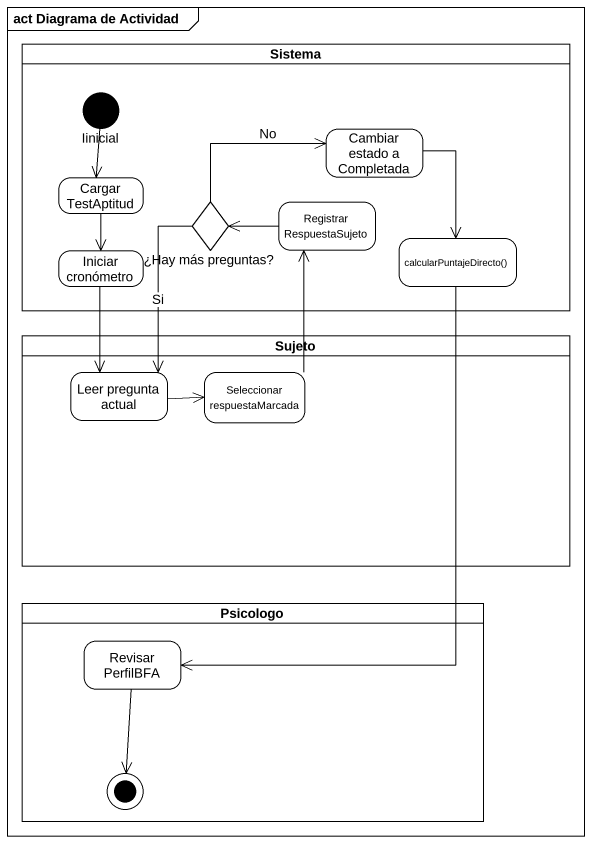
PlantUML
@startuml
mainframe act Diagrama de Actividad
hide empty description
state Sistema <<partition>> {
  state Iinicial <<start>>
  state "Cambiar estado a Completada" as Cambiar_estado_a_Completada
  state "Cargar TestAptitud" as Cargar_TestAptitud
  state "Iniciar cronómetro" as Iniciar_cronómetro
  state "¿Hay más preguntas?" as Hay_más_preguntas <<choice>>
  state "Registrar RespuestaSujeto" as Registrar_RespuestaSujeto
  state "calcularPuntajeDirecto()" as calcularPuntajeDirecto
}
state Sujeto <<partition>> {
  state "Leer pregunta actual" as Leer_pregunta_actual
  state "Seleccionar respuestaMarcada" as Seleccionar_respuestaMarcada
}
state Psicologo <<partition>> {
  state "Revisar PerfilBFA" as Revisar_PerfilBFA
  Revisar_PerfilBFA --> [*]
}
Iinicial --> Cargar_TestAptitud
Cambiar_estado_a_Completada --> calcularPuntajeDirecto
Cargar_TestAptitud --> Iniciar_cronómetro
Iniciar_cronómetro --> Leer_pregunta_actual
Hay_más_preguntas -right-> Cambiar_estado_a_Completada : No
Hay_más_preguntas --> Leer_pregunta_actual : Si
Registrar_RespuestaSujeto -left-> Hay_más_preguntas
calcularPuntajeDirecto --> Revisar_PerfilBFA
Leer_pregunta_actual -right-> Seleccionar_respuestaMarcada
Seleccionar_respuestaMarcada -up-> Registrar_RespuestaSujeto
@enduml
